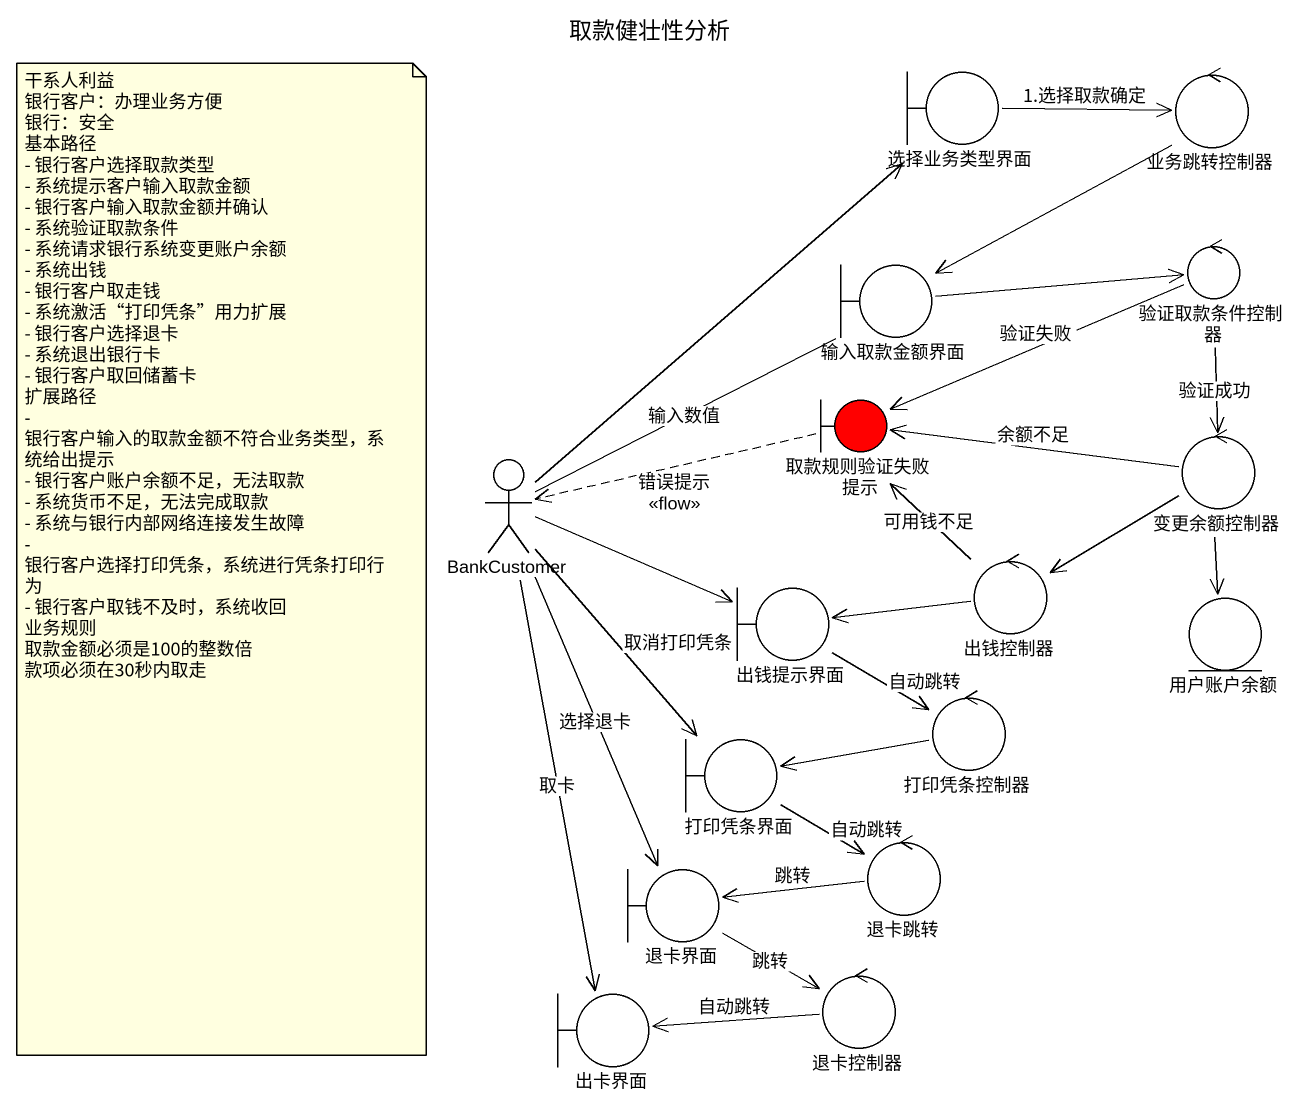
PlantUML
@startuml
title 取款健壮性分析
boundary 选择业务类型界面
control 业务跳转控制器
boundary 输入取款金额界面
control 验证取款条件控制器
actor BankCustomer
boundary 取款规则验证失败提示 #FF0000
control 变更余额控制器
boundary 出钱提示界面
control 出钱控制器
entity 用户账户余额
boundary 打印凭条界面
control 打印凭条控制器
boundary 退卡界面
control 退卡跳转
control 退卡控制器
boundary 出卡界面
选择业务类型界面 -right-> 业务跳转控制器 : 1.选择取款确定
业务跳转控制器 --> 输入取款金额界面
输入取款金额界面 -right-> 验证取款条件控制器
验证取款条件控制器 -left-> 取款规则验证失败提示 : 验证失败
验证取款条件控制器 --> 变更余额控制器 : 验证成功
BankCustomer -up-> 选择业务类型界面
BankCustomer -right- 输入取款金额界面 : 输入数值
BankCustomer -right-> 出钱提示界面
BankCustomer --> 打印凭条界面 : 取消打印凭条
BankCustomer --> 退卡界面 : 选择退卡
BankCustomer --> 出卡界面 : 取卡
取款规则验证失败提示 .left.> BankCustomer : 错误提示\n<<flow>>
变更余额控制器 -left-> 取款规则验证失败提示 : 余额不足
变更余额控制器 --> 出钱控制器
变更余额控制器 --> 用户账户余额
出钱提示界面 --> 打印凭条控制器 : 自动跳转
出钱控制器 -up-> 取款规则验证失败提示 : 可用钱不足
出钱控制器 -left-> 出钱提示界面
打印凭条界面 --> 退卡跳转 : 自动跳转
打印凭条控制器 -left-> 打印凭条界面
退卡界面 --> 退卡控制器 : 跳转
退卡跳转 -left-> 退卡界面 : 跳转
退卡控制器 -left-> 出卡界面 : 自动跳转
note as N1
  干系人利益
  银行客户：办理业务方便
  银行：安全
  基本路径
  - 银行客户选择取款类型
  - 系统提示客户输入取款金额
  - 银行客户输入取款金额并确认
  - 系统验证取款条件
  - 系统请求银行系统变更账户余额
  - 系统出钱
  - 银行客户取走钱
  - 系统激活“打印凭条”用力扩展
  - 银行客户选择退卡
  - 系统退出银行卡
  - 银行客户取回储蓄卡
  扩展路径
  - 银行客户输入的取款金额不符合业务类型，系统给出提示
  - 银行客户账户余额不足，无法取款
  - 系统货币不足，无法完成取款
  - 系统与银行内部网络连接发生故障
  - 银行客户选择打印凭条，系统进行凭条打印行为
  - 银行客户取钱不及时，系统收回
  业务规则
  取款金额必须是100的整数倍
  款项必须在30秒内取走
end note
@enduml
